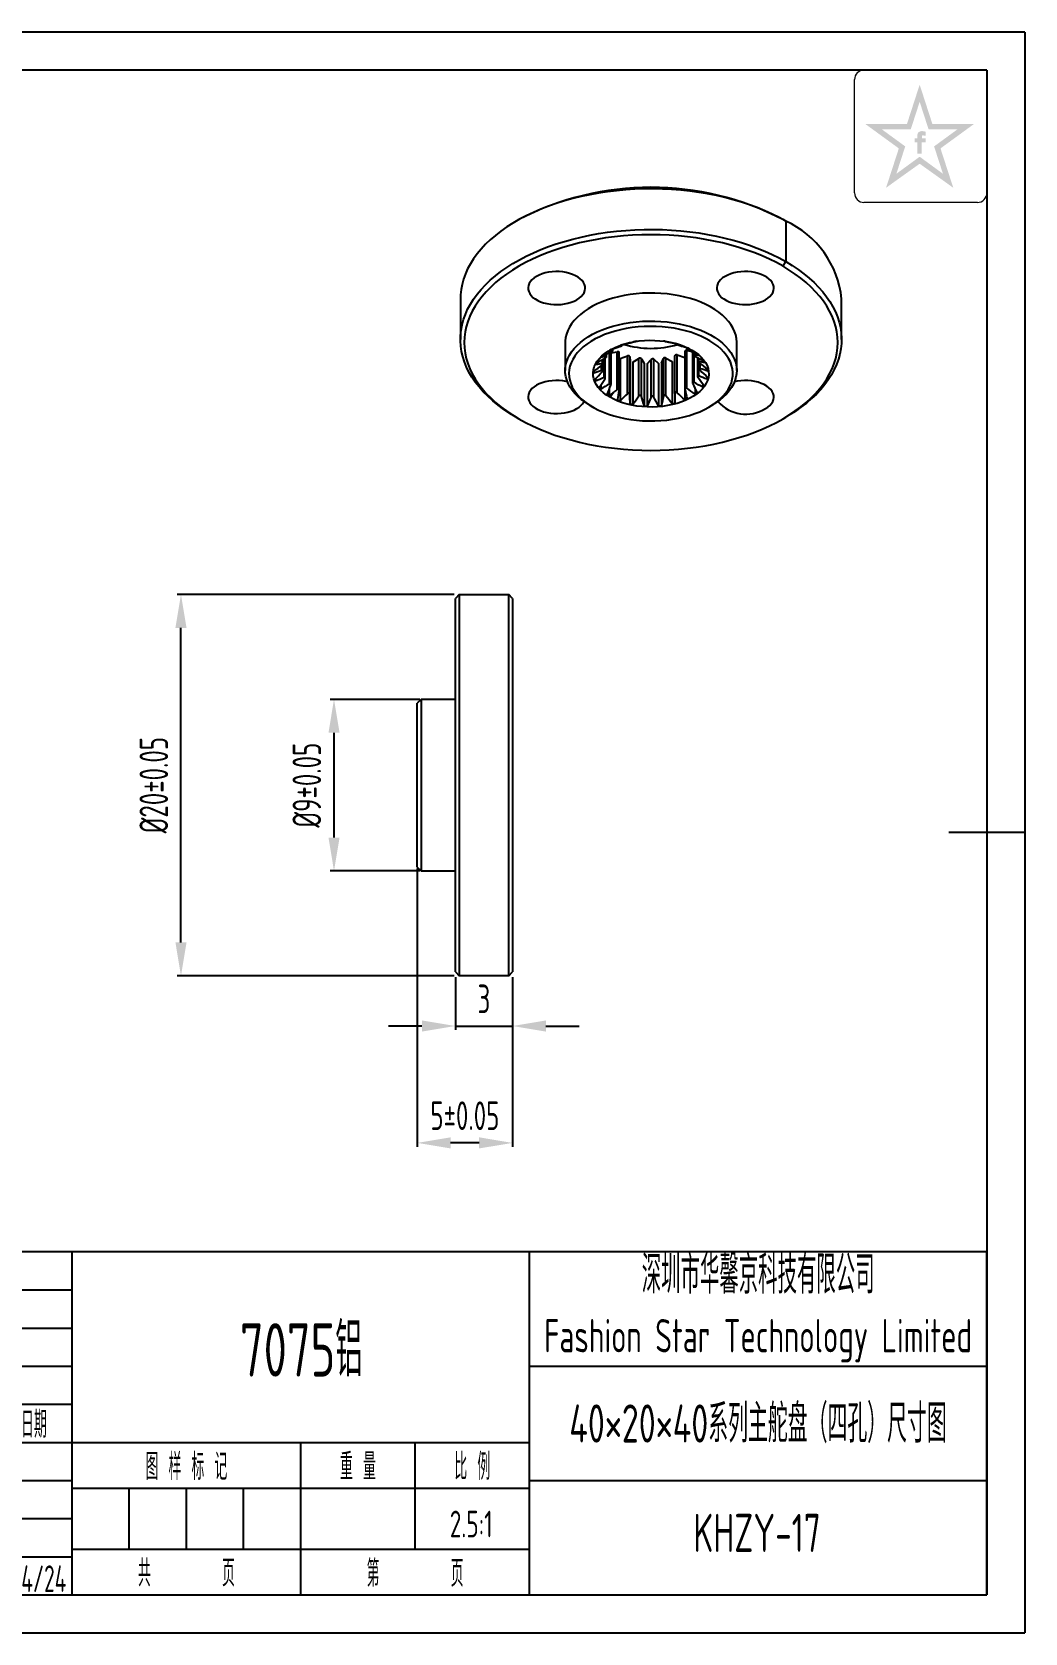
# Model space of a CAD drawing. Header units: inches. Extents: x -10 to 109, y -2 to 82.
# Drawn here: x 56.7 to 108.8, y -2 to 82 of the extents above; entities that cross this region are included whole.
import ezdxf
from ezdxf.enums import TextEntityAlignment as Align

# ---------------------------------------------------------------- set-up
doc = ezdxf.new("R2010")
doc.units = ezdxf.units.IN
doc.header["$LTSCALE"] = 0.4
doc.header["$MEASUREMENT"] = 0
doc.header["$PDMODE"] = 3
doc.header["$PDSIZE"] = 0.3125
doc.layers.get('0').update_dxf_attribs({"linetype": 'CONTINUOUS'})
doc.layers.get('Defpoints').update_dxf_attribs({"linetype": 'CONTINUOUS'})
for name, color, linetype in [('1轮廓实线层', 7, 'CONTINUOUS'), ('2细线层', 4, 'CONTINUOUS'), ('6文字层', 3, 'CONTINUOUS'), ('7标注层', 4, 'CONTINUOUS'), ('图框层', 7, 'CONTINUOUS')]:
    doc.layers.add(name, color=color, linetype=linetype)
doc.styles.add('PC_TEXTSTYLE', font='ISOCP.SHX', dxfattribs={"width": 0.707, "bigfont": 'GBCBIG.SHX'})
doc.styles.add('PC_TEXTSTYLE4', font='ISOCP.SHX', dxfattribs={"width": 0.707, "bigfont": 'GBCBIG.SHX'})
doc.dimstyles.new('GB_LINEAR', dxfattribs={"dimtxt": 3.5, "dimasz": 3.5, "dimexe": 1, "dimexo": 0, "dimgap": 1.5, "dimtad": 1, "dimdsep": 46, "dimtxsty": 'PC_TEXTSTYLE', "dimcen": 0, "dimclrd": 256, "dimclrt": 3, "dimadec": 0, "dimazin": 2, "dimtp": 0.1, "dimtm": 0.1, "dimtfac": 0.71, "dimtdec": 3, "dimtmove": 0, "dimatfit": 3, "dimfxl": 1, "dimtfill": 1, "dimarcsym": 0})

# ---------------------------------------------------------------- blocks, each defined once
blk = doc.blocks.new('*D10')
at = {"layer": '7标注层', "color": 0, "lineweight": -2}
for p, q in [((77.042, 46.984), (72.346, 46.984)), ((77.042, 37.984), (72.346, 37.984))]:
    blk.add_line(p, q, dxfattribs=at)
at = {"layer": '7标注层', "lineweight": -2}
blk.add_line((72.544, 39.734), (72.544, 45.234), dxfattribs=at)
at = {"layer": '7标注层'}
for points in [[(72.836, 45.234), (72.253, 45.234), (72.544, 46.984)], [(72.253, 39.734), (72.836, 39.734), (72.544, 37.984)]]:
    blk.add_solid(points, dxfattribs=at)
at = {"layer": 'Defpoints', "color": 0}
for p in [(72.544, 46.984), (77.11, 46.984), (77.11, 37.984)]:
    blk.add_point(p, dxfattribs=at)
at = {"layer": '7标注层', "color": 3, "insert": (71.119, 42.484), "char_height": 1.5, "attachment_point": 5, "rotation": 90, "style": 'PC_TEXTSTYLE', "bg_fill": 3, "box_fill_scale": 1.25, "bg_fill_color": 257, "bg_fill_transparency": 0}
blk.add_mtext('%%c9%%p0.05', dxfattribs=at)
blk = doc.blocks.new('_ClosedBlank')
at = {"color": 0, "linetype": 'ByBlock', "lineweight": -2}
for p, q in [((-1, 0.167), (0, 0)), ((-1, 0.167), (-1, -0.167)), ((0, 0), (-1, -0.167))]:
    blk.add_line(p, q, dxfattribs=at)
blk = doc.blocks.new('*D5')
at = {"layer": '7标注层', "color": 0, "lineweight": -2}
for p, q in [((78.842, 52.484), (64.316, 52.484)), ((78.842, 32.484), (64.316, 32.484))]:
    blk.add_line(p, q, dxfattribs=at)
at = {"layer": '7标注层', "lineweight": -2}
blk.add_line((64.514, 34.234), (64.514, 50.734), dxfattribs=at)
at = {"layer": '7标注层'}
for points in [[(64.806, 50.734), (64.223, 50.734), (64.514, 52.484)], [(64.223, 34.234), (64.806, 34.234), (64.514, 32.484)]]:
    blk.add_solid(points, dxfattribs=at)
at = {"layer": 'Defpoints', "color": 0}
for p in [(64.514, 52.484), (78.91, 52.484), (78.91, 32.484)]:
    blk.add_point(p, dxfattribs=at)
at = {"layer": '7标注层', "color": 3, "insert": (63.089, 42.484), "char_height": 1.5, "attachment_point": 5, "rotation": 90, "style": 'PC_TEXTSTYLE', "bg_fill": 3, "box_fill_scale": 1.25, "bg_fill_color": 257, "bg_fill_transparency": 0}
blk.add_mtext('%%c20%%p0.05', dxfattribs=at)
blk = doc.blocks.new('*D8')
at = {"layer": '7标注层', "color": 0, "lineweight": -2}
for p, q in [((78.91, 32.415), (78.91, 29.649)), ((81.91, 32.415), (81.91, 29.649))]:
    blk.add_line(p, q, dxfattribs=at)
at = {"layer": '7标注层', "lineweight": -2}
for p, q in [((77.16, 29.847), (75.41, 29.847)), ((78.91, 29.847), (81.91, 29.847)), ((83.66, 29.847), (85.41, 29.847))]:
    blk.add_line(p, q, dxfattribs=at)
at = {"layer": '7标注层'}
for points in [[(77.16, 29.555), (77.16, 30.138), (78.91, 29.847)], [(83.66, 30.138), (83.66, 29.555), (81.91, 29.847)]]:
    blk.add_solid(points, dxfattribs=at)
at = {"layer": '7标注层', "color": 3, "insert": (80.41, 31.272), "char_height": 1.5, "attachment_point": 5, "style": 'PC_TEXTSTYLE', "bg_fill": 3, "box_fill_scale": 1.25, "bg_fill_color": 257, "bg_fill_transparency": 0}
blk.add_mtext('3', dxfattribs=at)
at = {"layer": 'Defpoints', "color": 0}
for p in [(78.91, 32.484), (81.91, 32.484), (81.91, 29.847)]:
    blk.add_point(p, dxfattribs=at)
blk = doc.blocks.new('*D9')
at = {"layer": '7标注层', "color": 0, "lineweight": -2}
for p, q in [((76.91, 38.115), (76.91, 23.516)), ((81.91, 32.415), (81.91, 23.516))]:
    blk.add_line(p, q, dxfattribs=at)
at = {"layer": '7标注层', "lineweight": -2}
blk.add_line((80.16, 23.714), (78.66, 23.714), dxfattribs=at)
at = {"layer": '7标注层'}
for points in [[(78.66, 24.006), (78.66, 23.423), (76.91, 23.714)], [(80.16, 23.423), (80.16, 24.006), (81.91, 23.714)]]:
    blk.add_solid(points, dxfattribs=at)
at = {"layer": 'Defpoints', "color": 0}
for p in [(76.91, 38.184), (81.91, 32.484)]:
    blk.add_point(p, dxfattribs=at)
at = {"layer": '7标注层', "color": 3, "insert": (79.41, 25.14), "char_height": 1.5, "attachment_point": 5, "style": 'PC_TEXTSTYLE', "bg_fill": 3, "box_fill_scale": 1.25, "bg_fill_color": 257, "bg_fill_transparency": 0}
blk.add_mtext('5%%p0.05', dxfattribs=at)
at = {"layer": 'Defpoints', "color": 0}
blk.add_point((76.91, 23.714), dxfattribs=at)
blk = doc.blocks.new('ZwmFrameMain_A4^_^无分区图框^_^landscape')
at = {"layer": '1轮廓实线层'}
for p, q in [((267, 200), (0, 200)), ((267, 200), (267, 0)), ((272, 100), (262, 100)), ((0, 0), (267, 0))]:
    blk.add_line(p, q, dxfattribs=at)
at = {"layer": '2细线层'}
for p, q in [((272, 205), (-25, 205)), ((272, 205), (272, -5)), ((-25, -5), (272, -5))]:
    blk.add_line(p, q, dxfattribs=at)
blk = doc.blocks.new('ZwmFrameMain_标题栏1')
at = {"layer": '1轮廓实线层'}
for p, q in [((-180, 0), (-180, 45)), ((0, 45), (-180, 45)), ((-172, 20), (-172, 45)), ((-165, 20), (-165, 45)), ((-145, 20), (-145, 45)), ((-130, 20), (-130, 45)), ((-120, 0), (-120, 45)), ((0, 0), (0, 45)), ((-60, 30), (0, 30)), ((-180, 20), (-60, 20)), ((-165, 0), (-165, 20)), ((-150, 0), (-150, 20)), ((-135, 0), (-135, 20)), ((-60, 15), (0, 15)), ((-180, 0), (0, 0))]:
    blk.add_line(p, q, dxfattribs=at)
at = {"layer": '1轮廓实线层', "color": 7}
for p, q in [((-60, 0), (-60, 45)), ((-180, 25), (-120, 25))]:
    blk.add_line(p, q, dxfattribs=at)
at = {"layer": '2细线层'}
for p, q in [((-180, 40), (-120, 40)), ((-180, 35), (-120, 35)), ((-180, 30), (-120, 30)), ((-90, 0), (-90, 20)), ((-75, 6), (-75, 20)), ((-180, 15), (-120, 15)), ((-120, 14), (-60, 14)), ((-112.5, 6), (-112.5, 14)), ((-105, 6), (-105, 14)), ((-97.5, 6), (-97.5, 14)), ((-180, 10), (-120, 10)), ((-180, 5), (-120, 5)), ((-120, 6), (-60, 6))]:
    blk.add_line(p, q, dxfattribs=at)
at = {"layer": '6文字层', "style": 'PC_TEXTSTYLE', "width": 0.667}
for s, p in [('标记', (-176, 22.5)), ('处数', (-168.5, 22.5)), (' 更改文件号 ', (-155, 22.5)), (' 签 字 ', (-137.5, 22.5)), (' 日期 ', (-125, 22.5)), (' 设 计 ', (-172.5, 17.51)), (' 标准化 ', (-142.5, 17.51)), (' 图 样 标 记 ', (-105, 17)), (' 重 量 ', (-82.5, 17)), (' 比 例 ', (-67.5, 17)), (' 审 核 ', (-172.5, 7.5)), (' 工 艺 ', (-172.5, 2.5)), (' 日 期 ', (-142.5, 2.5)), ('共       页', (-105, 3)), ('第       页', (-75, 3))]:
    blk.add_text(s, height=3.5, dxfattribs=at).set_placement(p, align=Align.MIDDLE)
at = {"layer": '6文字层', "style": 'PC_TEXTSTYLE', "flags": 8}
for tag, height, width, p, p2 in [('企业名称', 5, 3.445461, (-54.29, 34.82), (-5.27, 34.82)), ('产品名称或材料标记', 7, 1.034456, (-113.46, 28.64), (-66.42, 28.64)), ('图样名称', 5, 3.480264, (-54.79, 19.98), (-5.27, 19.98)), ('标准化', 3.5, 1.756036, (-133.83, 15.37), (-120.75, 15.37)), ('重量', 3.5, 2.448074, (-88.46, 7.54), (-76.55, 7.54)), ('比例', 3.5, 2.367734, (-73.35, 7.54), (-61.93, 7.54)), ('图样代号', 5, 3.489916, (-54.79, 5.63), (-5.52, 5.63)), ('审核', 3.5, 2.723972, (-163.99, 5.37), (-150.63, 5.37)), ('工艺', 3.5, 2.851598, (-164.21, 0.37), (-150.89, 0.37)), ('共几页', 3.5, 0.953151, (-108.58, 1.48), (-101.56, 1.48)), ('日期', 3.5, 2.733185, (-133.83, 0.37), (-120.75, 0.37))]:
    blk.add_attdef(tag, text='', height=height, dxfattribs=dict(at, width=width)).set_placement(p, p2, align=Align.FIT)
at = {"layer": '6文字层', "style": 'PC_TEXTSTYLE', "width": 9.901758, "flags": 8}
blk.add_attdef('设计', text='', height=3.5, rotation=359.5768, dxfattribs=at).set_placement((-164.23, 15.37), (-150.37, 15.27), align=Align.FIT)
at = {"layer": '6文字层', "color": 3, "style": 'PC_TEXTSTYLE', "width": 0.96618, "flags": 8}
blk.add_attdef('第几页', text='', height=3.5, dxfattribs=at).set_placement((-78.29, 1.5), (-71.16, 1.5), align=Align.FIT)
at = {"layer": '6文字层', "color": 0, "style": 'PC_TEXTSTYLE', "width": 0.715273, "flags": 8}
blk.add_attdef('图纸张数', text='', height=3.5, dxfattribs=at).set_placement((-2.66, -3.87), (4.46, -3.87), align=Align.FIT)

msp = doc.modelspace()

# ---------------------------------------------------------------- hatches: boundary and pattern name
at = {"layer": '6文字层', "lineweight": 5}
h = msp.add_hatch(color=2, dxfattribs=at)
edge = h.paths.add_edge_path(flags=0)
edge.add_line((103.386, 76.209), (103.584, 76.209))
edge.add_line((103.584, 76.209), (103.584, 76.422))
edge.add_line((103.584, 76.422), (103.388, 76.422))
edge.add_line((103.388, 76.422), (103.388, 76.527))
edge.add_spline(control_points=[(103.388, 76.527), (103.388, 76.539), (103.388, 76.587), (103.482, 76.572), (103.541, 76.563), (103.575, 76.555), (103.588, 76.551)], knot_values=[0, 0, 0, 0, 1.494348, 5.818836, 8.48762, 10.36326, 10.36326, 10.36326, 10.36326], degree=3, periodic=0)
edge.add_line((103.588, 76.551), (103.588, 76.769))
edge.add_spline(control_points=[(103.588, 76.769), (103.553, 76.778), (103.466, 76.798), (103.342, 76.809), (103.228, 76.757), (103.17, 76.685), (103.16, 76.63), (103.157, 76.614)], knot_values=[0, 0, 0, 0, 4.93414, 11.945269, 16.026591, 21.356929, 23.4511, 23.4511, 23.4511, 23.4511], degree=3, periodic=0)
edge.add_line((103.157, 76.614), (103.157, 76.422))
edge.add_line((103.157, 76.422), (103.014, 76.422))
edge.add_line((103.014, 76.422), (103.014, 76.209))
edge.add_line((103.014, 76.209), (103.159, 76.209))
edge.add_line((103.159, 76.209), (103.159, 75.614))
edge.add_line((103.159, 75.614), (103.386, 75.614))
edge.add_line((103.386, 75.614), (103.386, 76.209))
h.paths.add_polyline_path([(106.114, 77.166), (103.944, 77.166), (103.274, 79.237), (102.604, 77.166), (100.434, 77.166), (102.181, 75.893), (101.511, 73.828), (103.274, 75.09), (105.037, 73.828), (104.367, 75.893)])
h.paths.add_polyline_path([(104.031, 75.998), (104.497, 74.562), (103.274, 75.457), (102.051, 74.562), (102.517, 75.998), (101.29, 76.893), (102.806, 76.893), (103.274, 78.337), (103.742, 76.893), (105.257, 76.893)], flags=16)

# ---------------------------------------------------------------- linework, layer by layer
at = {"color": 7, "linetype": 'Continuous', "lineweight": 25}
for p, q in [((82.242, 72.158), (82.101, 72.076)), ((96.244, 72.077), (96.103, 72.158)), ((96.244, 72.077), (96.244, 69.953)), ((96.103, 69.709), (96.244, 69.953)), ((79.173, 67.994), (79.173, 65.871)), ((99.173, 65.871), (99.173, 67.994)), ((84.673, 65.708), (84.673, 64.238)), ((87.641, 65.535), (87.641, 65.585)), ((88.412, 65.771), (88.548, 65.79)), ((90.571, 65.628), (90.571, 65.592)), ((93.673, 64.238), (93.673, 65.708)), ((86.655, 64.599), (86.655, 64.828)), ((86.778, 63.845), (86.778, 64.901)), ((86.839, 64.961), (86.839, 65.112)), ((87.078, 65.161), (87.408, 65.225)), ((87.078, 63.5), (87.078, 65.22)), ((87.175, 65.282), (87.175, 65.375)), ((87.408, 63.243), (87.408, 65.225)), ((87.514, 63.197), (87.514, 65.182)), ((87.553, 64.863), (87.935, 65.007)), ((87.553, 64.863), (87.553, 62.638)), ((87.935, 63.024), (87.935, 65.007)), ((88.059, 62.987), (88.059, 64.97)), ((88.059, 64.97), (88.083, 64.707)), ((88.083, 64.707), (88.083, 62.482)), ((88.231, 64.676), (88.54, 64.87)), ((88.54, 62.887), (88.54, 64.87)), ((88.676, 62.87), (88.676, 64.853)), ((88.676, 64.853), (88.812, 64.601)), ((88.969, 64.593), (89.185, 64.825)), ((89.185, 62.842), (89.185, 64.825)), ((89.324, 62.845), (89.324, 64.827)), ((89.324, 64.827), (89.564, 64.603)), ((89.72, 64.618), (89.829, 64.874)), ((89.829, 62.891), (89.829, 64.874)), ((89.962, 62.913), (89.962, 64.896)), ((89.962, 64.896), (90.291, 64.714)), ((90.291, 64.714), (90.291, 62.489)), ((90.432, 63.031), (90.432, 65.013)), ((90.551, 63.071), (90.551, 65.054)), ((90.551, 65.054), (90.949, 64.925)), ((90.949, 64.925), (90.949, 62.7)), ((90.953, 65.247), (90.953, 63.274)), ((91.053, 63.309), (91.053, 65.292)), ((91.053, 65.292), (91.243, 65.262)), ((91.066, 65.434), (91.066, 65.354)), ((91.137, 65.361), (91.319, 65.314)), ((91.357, 65.215), (91.357, 63.582)), ((91.436, 65.181), (91.436, 65.046)), ((91.618, 64.922), (91.618, 63.937)), ((91.66, 64.899), (91.66, 64.692)), ((86.635, 64.219), (86.635, 64.561)), ((88.231, 64.676), (88.231, 62.451)), ((88.812, 64.601), (88.812, 62.376)), ((88.969, 64.593), (88.969, 62.368)), ((89.564, 64.603), (89.564, 62.379)), ((89.72, 64.618), (89.72, 62.393)), ((91.722, 64.621), (91.722, 64.314)), ((92.123, 63.894), (92.123, 63.78)), ((86.263, 63.799), (86.263, 63.673)), ((86.537, 63.459), (86.537, 63.269)), ((86.976, 63.238), (86.976, 62.916)), ((87.209, 63.094), (87.027, 62.836)), ((91.494, 63.276), (91.494, 62.998)), ((91.894, 63.536), (91.894, 63.366)), ((85.99, 62.402), (86.132, 62.32)), ((92.214, 62.32), (92.355, 62.402)), ((82.102, 61.789), (82.243, 61.708)), ((96.104, 61.708), (96.245, 61.79)), ((81.91, 52.284), (81.71, 52.484))]:
    msp.add_line(p, q, dxfattribs=at)
at = {"color": 1, "linetype": 'Continuous', "lineweight": 25}
for p, q in [((87.64, 65.544), (87.64, 65.584)), ((90.571, 65.597), (90.571, 65.628)), ((86.626, 64.611), (86.626, 64.81)), ((86.713, 63.869), (86.713, 64.862)), ((86.823, 64.968), (86.823, 65.104)), ((86.992, 63.531), (86.992, 65.181)), ((87.169, 65.286), (87.169, 65.373)), ((91.07, 65.357), (91.07, 65.433)), ((91.437, 63.611), (91.437, 65.042)), ((91.449, 65.052), (91.449, 65.175)), ((91.685, 64.703), (91.685, 64.884)), ((86.588, 64.237), (86.588, 64.52)), ((91.679, 63.959), (91.679, 64.657)), ((91.764, 64.331), (91.764, 64.59))]:
    msp.add_line(p, q, dxfattribs=at)
at = {"color": 7, "linetype": 'Continuous', "lineweight": 25, "flags": 128}
for points in [[(96.244, 72.077), (95.894, 72.269), (95.529, 72.451), (95.148, 72.623), (94.754, 72.785), (94.346, 72.935), (93.927, 73.073), (93.496, 73.2), (93.055, 73.314), (92.606, 73.417), (92.148, 73.506), (91.683, 73.582), (91.213, 73.646), (90.737, 73.696), (90.258, 73.733), (89.777, 73.757), (89.294, 73.767), (88.81, 73.764), (88.328, 73.747), (87.848, 73.716), (87.37, 73.673), (86.897, 73.616), (86.429, 73.546), (85.968, 73.463), (85.514, 73.367), (85.069, 73.259), (84.633, 73.138), (84.208, 73.006), (83.794, 72.861), (83.393, 72.705), (83.006, 72.539), (82.633, 72.361), (82.275, 72.174), (81.933, 71.977), (81.608, 71.77), (81.301, 71.555), (81.012, 71.331), (80.743, 71.099), (80.493, 70.861), (80.263, 70.615), (80.054, 70.364), (79.866, 70.107), (79.7, 69.845), (79.557, 69.578), (79.435, 69.308), (79.337, 69.035), (79.261, 68.76), (79.209, 68.482), (79.179, 68.204), (79.173, 67.994)], [(82.102, 61.789), (81.768, 61.991), (81.452, 62.202), (81.154, 62.422), (80.875, 62.65), (80.615, 62.885), (80.375, 63.127), (80.156, 63.376), (79.957, 63.63), (79.781, 63.89), (79.626, 64.154), (79.493, 64.422), (79.383, 64.694), (79.296, 64.968), (79.232, 65.245), (79.191, 65.523), (79.174, 65.802), (79.179, 66.081), (79.209, 66.359), (79.261, 66.636), (79.337, 66.912), (79.435, 67.185), (79.557, 67.455), (79.7, 67.722), (79.866, 67.984), (80.054, 68.241), (80.263, 68.492), (80.493, 68.738), (80.743, 68.976), (81.012, 69.208), (81.301, 69.432), (81.608, 69.647), (81.933, 69.854), (82.275, 70.051), (82.633, 70.238), (83.006, 70.416), (83.393, 70.582), (83.794, 70.738), (84.208, 70.883), (84.633, 71.015), (85.069, 71.136), (85.514, 71.244), (85.968, 71.34), (86.429, 71.423), (86.897, 71.493), (87.37, 71.55), (87.848, 71.593), (88.328, 71.624), (88.81, 71.641), (89.294, 71.644), (89.777, 71.634), (90.258, 71.61), (90.737, 71.573), (91.213, 71.523), (91.683, 71.459), (92.148, 71.383), (92.606, 71.294), (93.055, 71.191), (93.496, 71.077), (93.927, 70.95), (94.346, 70.812), (94.754, 70.662), (95.148, 70.5), (95.529, 70.328), (95.894, 70.146), (96.244, 69.953)], [(96.103, 69.709), (95.754, 69.9), (95.39, 70.081), (95.011, 70.252), (94.617, 70.412), (94.211, 70.561), (93.793, 70.698), (93.363, 70.822), (92.923, 70.935), (92.474, 71.035), (92.018, 71.122), (91.554, 71.196), (91.085, 71.257), (90.611, 71.304), (90.133, 71.338), (89.654, 71.359), (89.173, 71.366), (88.692, 71.359), (88.212, 71.338), (87.735, 71.304), (87.261, 71.257), (86.792, 71.196), (86.328, 71.122), (85.871, 71.035), (85.423, 70.935), (84.983, 70.822), (84.553, 70.698), (84.135, 70.561), (83.728, 70.412), (83.335, 70.252), (82.956, 70.081), (82.592, 69.9), (82.243, 69.709), (81.912, 69.507), (81.597, 69.297), (81.301, 69.078), (81.025, 68.851), (80.767, 68.617), (80.53, 68.375), (80.314, 68.127), (80.119, 67.873), (79.946, 67.614), (79.795, 67.35), (79.667, 67.083), (79.561, 66.812), (79.479, 66.538), (79.42, 66.263), (79.385, 65.986), (79.373, 65.708), (79.385, 65.431), (79.42, 65.154), (79.479, 64.878), (79.561, 64.604), (79.667, 64.334), (79.795, 64.066), (79.946, 63.802), (80.119, 63.543), (80.314, 63.289), (80.53, 63.041), (80.767, 62.8), (81.025, 62.565), (81.301, 62.338), (81.597, 62.119), (81.912, 61.909), (82.243, 61.708)], [(96.244, 69.953), (96.577, 69.752), (96.893, 69.54), (97.191, 69.321), (97.471, 69.093), (97.731, 68.858), (97.971, 68.616), (98.19, 68.367), (98.388, 68.113), (98.565, 67.853), (98.72, 67.589), (98.853, 67.321), (98.963, 67.049), (99.05, 66.775), (99.114, 66.498), (99.155, 66.22), (99.172, 65.941), (99.166, 65.662), (99.137, 65.384), (99.085, 65.106), (99.009, 64.831), (98.911, 64.558), (98.789, 64.288), (98.645, 64.021), (98.48, 63.759), (98.292, 63.502), (98.083, 63.251), (97.853, 63.005), (97.603, 62.766), (97.334, 62.535), (97.045, 62.311), (96.738, 62.096), (96.413, 61.889), (96.245, 61.79)], [(82.243, 61.708), (82.592, 61.516), (82.956, 61.335), (83.335, 61.164), (83.728, 61.004), (84.135, 60.856), (84.553, 60.719), (84.983, 60.594), (85.423, 60.481), (85.871, 60.381), (86.328, 60.294), (86.792, 60.22), (87.261, 60.159), (87.735, 60.112), (88.212, 60.078), (88.692, 60.058), (89.173, 60.051), (89.654, 60.058), (90.133, 60.078), (90.611, 60.112), (91.085, 60.159), (91.554, 60.22), (92.018, 60.294), (92.474, 60.381), (92.923, 60.481), (93.363, 60.594), (93.793, 60.719), (94.211, 60.856), (94.617, 61.004), (95.011, 61.164), (95.39, 61.335), (95.754, 61.516), (96.103, 61.708), (96.434, 61.909), (96.748, 62.119), (97.044, 62.338), (97.321, 62.565), (97.579, 62.8), (97.816, 63.041), (98.032, 63.289), (98.227, 63.543), (98.4, 63.802), (98.551, 64.066), (98.679, 64.334), (98.785, 64.604), (98.867, 64.878), (98.926, 65.154), (98.961, 65.431), (98.973, 65.708), (98.961, 65.986), (98.926, 66.263), (98.867, 66.538), (98.785, 66.812), (98.679, 67.083), (98.551, 67.35), (98.4, 67.614), (98.227, 67.873), (98.032, 68.127), (97.816, 68.375), (97.579, 68.617), (97.321, 68.851), (97.044, 69.078), (96.748, 69.297), (96.434, 69.507), (96.103, 69.709)], [(85.284, 67.953), (85.408, 68.035), (85.514, 68.125), (85.6, 68.222), (85.664, 68.324), (85.705, 68.43), (85.722, 68.538), (85.716, 68.647), (85.687, 68.754), (85.634, 68.859), (85.56, 68.959), (85.464, 69.052), (85.348, 69.138), (85.215, 69.215), (85.066, 69.282), (84.904, 69.337), (84.731, 69.38), (84.55, 69.411), (84.364, 69.428), (84.176, 69.431), (83.989, 69.421), (83.805, 69.397), (83.627, 69.36), (83.46, 69.311), (83.304, 69.25), (83.162, 69.178), (83.038, 69.096), (82.932, 69.006), (82.847, 68.909), (82.783, 68.807), (82.742, 68.701), (82.724, 68.593), (82.73, 68.484), (82.759, 68.377), (82.812, 68.272), (82.887, 68.172), (82.983, 68.079), (83.098, 67.993), (83.231, 67.916), (83.38, 67.849), (83.542, 67.794), (83.715, 67.751), (83.896, 67.721), (84.082, 67.703), (84.27, 67.7), (84.458, 67.71), (84.642, 67.734), (84.819, 67.771), (84.987, 67.82), (85.143, 67.881), (85.284, 67.953)], [(95.183, 67.953), (95.308, 68.035), (95.414, 68.125), (95.499, 68.222), (95.563, 68.324), (95.604, 68.43), (95.622, 68.538), (95.616, 68.647), (95.587, 68.754), (95.534, 68.859), (95.459, 68.959), (95.363, 69.052), (95.248, 69.138), (95.115, 69.215), (94.966, 69.282), (94.804, 69.337), (94.631, 69.38), (94.45, 69.411), (94.264, 69.428), (94.076, 69.431), (93.888, 69.421), (93.704, 69.397), (93.527, 69.36), (93.359, 69.311), (93.203, 69.25), (93.062, 69.178), (92.937, 69.096), (92.832, 69.006), (92.746, 68.909), (92.682, 68.807), (92.641, 68.701), (92.623, 68.593), (92.629, 68.484), (92.659, 68.377), (92.711, 68.272), (92.786, 68.172), (92.882, 68.079), (92.997, 67.993), (93.131, 67.916), (93.28, 67.849), (93.442, 67.794), (93.615, 67.751), (93.795, 67.721), (93.981, 67.703), (94.17, 67.7), (94.357, 67.71), (94.541, 67.734), (94.718, 67.771), (94.886, 67.82), (95.042, 67.881), (95.183, 67.953)], [(93.673, 65.708), (93.673, 65.732), (93.658, 65.919), (93.62, 66.105), (93.559, 66.289), (93.475, 66.471), (93.368, 66.648), (93.24, 66.82), (93.09, 66.987), (92.92, 67.147), (92.731, 67.299), (92.522, 67.443), (92.297, 67.578), (92.055, 67.703), (91.798, 67.818), (91.528, 67.922), (91.245, 68.014), (90.951, 68.095), (90.648, 68.162), (90.338, 68.217), (90.021, 68.259), (89.7, 68.288), (89.376, 68.303), (89.051, 68.305), (88.727, 68.293), (88.405, 68.268), (88.087, 68.229), (87.775, 68.177), (87.47, 68.113), (87.174, 68.035), (86.888, 67.946), (86.614, 67.845), (86.354, 67.733), (86.108, 67.61), (85.878, 67.478), (85.666, 67.336), (85.471, 67.185), (85.296, 67.027), (85.141, 66.862), (85.008, 66.691), (84.896, 66.515), (84.806, 66.335), (84.739, 66.152), (84.695, 65.966), (84.675, 65.778), (84.673, 65.708)], [(85.99, 62.402), (85.934, 62.435), (85.717, 62.575), (85.518, 62.723), (85.338, 62.879), (85.178, 63.042), (85.039, 63.212), (84.922, 63.387), (84.826, 63.566), (84.754, 63.749), (84.704, 63.934), (84.677, 64.121), (84.675, 64.309), (84.695, 64.496), (84.739, 64.682), (84.806, 64.865), (84.896, 65.046), (85.008, 65.222), (85.141, 65.393), (85.296, 65.558), (85.471, 65.716), (85.666, 65.866), (85.878, 66.008), (86.108, 66.14), (86.354, 66.263), (86.614, 66.375), (86.888, 66.476), (87.174, 66.566), (87.47, 66.643), (87.775, 66.708), (88.087, 66.759), (88.405, 66.798), (88.727, 66.823), (89.051, 66.835), (89.376, 66.834), (89.7, 66.818), (90.021, 66.79), (90.338, 66.748), (90.648, 66.693), (90.951, 66.625), (91.245, 66.544), (91.528, 66.452), (91.798, 66.348), (92.055, 66.233), (92.297, 66.108), (92.522, 65.973), (92.731, 65.829), (92.92, 65.677), (93.09, 65.517), (93.24, 65.35), (93.368, 65.178), (93.475, 65.001), (93.559, 64.82), (93.62, 64.635), (93.658, 64.449), (93.673, 64.262), (93.664, 64.074), (93.632, 63.888), (93.576, 63.703), (93.498, 63.521), (93.397, 63.343), (93.274, 63.169), (93.13, 63.001), (92.965, 62.839), (92.78, 62.685), (92.576, 62.539), (92.355, 62.401), (92.355, 62.401)], [(92.213, 62.32), (92.43, 62.454), (92.628, 62.597), (92.808, 62.749), (92.968, 62.907), (93.107, 63.072), (93.224, 63.243), (93.319, 63.418), (93.392, 63.596), (93.442, 63.778), (93.468, 63.96), (93.471, 64.144), (93.451, 64.327), (93.407, 64.509), (93.34, 64.688), (93.25, 64.864), (93.138, 65.036), (93.004, 65.202), (92.85, 65.362), (92.675, 65.516), (92.481, 65.661), (92.269, 65.798), (92.04, 65.925), (91.796, 66.042), (91.537, 66.149), (91.265, 66.244), (90.982, 66.327), (90.689, 66.398), (90.388, 66.456), (90.08, 66.502), (89.767, 66.534), (89.451, 66.552), (89.133, 66.557), (88.816, 66.549), (88.5, 66.527), (88.188, 66.491), (87.882, 66.443), (87.583, 66.381), (87.292, 66.307), (87.011, 66.221), (86.743, 66.123), (86.487, 66.014), (86.247, 65.894), (86.022, 65.764), (85.815, 65.625), (85.625, 65.478), (85.456, 65.323), (85.306, 65.161), (85.178, 64.993), (85.071, 64.82), (84.987, 64.643), (84.926, 64.463), (84.888, 64.281), (84.873, 64.098), (84.882, 63.915), (84.914, 63.732), (84.97, 63.551), (85.048, 63.374), (85.149, 63.2), (85.272, 63.031), (85.416, 62.867), (85.581, 62.71), (85.766, 62.561), (85.969, 62.42), (86.189, 62.288), (86.426, 62.165), (86.678, 62.053), (86.943, 61.953), (87.221, 61.863), (87.509, 61.786), (87.806, 61.721), (88.111, 61.67), (88.422, 61.631), (88.737, 61.606), (89.054, 61.594), (89.371, 61.595), (89.688, 61.611), (90.002, 61.639), (90.311, 61.681), (90.615, 61.736), (90.91, 61.804), (91.196, 61.884), (91.47, 61.977), (91.732, 62.08), (91.981, 62.195), (92.213, 62.32)], [(87.027, 62.836), (86.843, 62.952), (86.678, 63.077), (86.534, 63.21), (86.41, 63.351), (86.309, 63.496), (86.23, 63.647), (86.176, 63.801), (86.145, 63.957), (86.139, 64.114), (86.157, 64.271), (86.2, 64.426), (86.266, 64.579), (86.356, 64.727), (86.469, 64.87), (86.603, 65.007), (86.758, 65.136), (86.933, 65.257), (87.125, 65.368), (87.335, 65.469), (87.558, 65.558), (87.795, 65.636), (88.043, 65.701), (88.3, 65.753), (88.564, 65.791), (88.833, 65.816), (89.105, 65.827), (89.377, 65.823), (89.648, 65.805), (89.914, 65.774), (90.175, 65.729), (90.428, 65.67), (90.671, 65.599), (90.901, 65.515), (91.118, 65.42), (91.319, 65.314)], [(91.319, 65.314), (91.502, 65.198), (91.667, 65.073), (91.812, 64.94), (91.936, 64.8), (92.037, 64.654), (92.116, 64.503), (92.17, 64.349), (92.201, 64.193), (92.207, 64.036), (92.189, 63.879), (92.146, 63.724), (92.079, 63.571), (91.989, 63.423), (91.877, 63.28), (91.742, 63.143), (91.587, 63.014), (91.413, 62.893), (91.22, 62.782), (91.011, 62.681), (90.787, 62.592), (90.551, 62.514), (90.303, 62.449), (90.046, 62.397), (89.782, 62.359), (89.513, 62.334), (89.241, 62.324), (88.969, 62.327), (88.698, 62.345), (88.431, 62.376), (88.171, 62.421), (87.918, 62.48), (87.675, 62.551), (87.445, 62.635), (87.228, 62.73), (87.027, 62.836)], [(87.514, 65.182), (87.513, 65.185), (87.509, 65.196), (87.5, 65.207), (87.487, 65.216), (87.469, 65.223), (87.449, 65.227), (87.429, 65.228), (87.408, 65.225)], [(88.059, 64.97), (88.055, 64.982), (88.046, 64.993), (88.032, 65.002), (88.015, 65.009), (87.996, 65.013), (87.975, 65.014), (87.954, 65.012), (87.935, 65.007)], [(90.551, 65.054), (90.532, 65.058), (90.511, 65.06), (90.49, 65.058), (90.471, 65.053), (90.455, 65.046), (90.442, 65.036), (90.434, 65.025), (90.432, 65.013)], [(91.053, 65.292), (91.033, 65.293), (91.012, 65.292), (90.993, 65.287), (90.976, 65.28), (90.963, 65.27), (90.955, 65.259), (90.953, 65.247)], [(84.789, 63.653), (84.731, 63.665), (84.55, 63.696), (84.364, 63.713), (84.176, 63.716), (83.989, 63.706), (83.805, 63.682), (83.627, 63.645), (83.46, 63.596), (83.304, 63.535), (83.162, 63.463), (83.038, 63.381), (82.932, 63.292), (82.847, 63.195), (82.783, 63.092), (82.742, 62.986), (82.724, 62.878), (82.73, 62.769), (82.759, 62.662), (82.812, 62.557), (82.887, 62.458), (82.983, 62.364), (83.098, 62.278), (83.231, 62.201), (83.38, 62.135), (83.542, 62.079), (83.715, 62.036), (83.896, 62.006), (84.082, 61.989), (84.27, 61.985), (84.458, 61.995), (84.642, 62.019), (84.819, 62.056), (84.987, 62.105), (85.143, 62.167), (85.284, 62.238), (85.284, 62.238)], [(95.183, 62.238), (95.308, 62.32), (95.414, 62.41), (95.499, 62.507), (95.563, 62.609), (95.604, 62.715), (95.622, 62.824), (95.616, 62.932), (95.587, 63.04), (95.534, 63.144), (95.459, 63.244), (95.363, 63.337), (95.248, 63.423), (95.115, 63.5), (94.966, 63.567), (94.804, 63.622), (94.631, 63.665), (94.45, 63.696), (94.264, 63.713), (94.076, 63.716), (93.888, 63.706), (93.704, 63.682), (93.557, 63.653)]]:
    msp.add_lwpolyline(points, dxfattribs=at)
at = {"color": 7, "linetype": 'Continuous', "lineweight": 25}
for centre, radius, start, end in [((89.173, 58.822), 15.029, 62.54349, 117.46188), ((94.183, 67.506), 5.014, 5.59115, 65.729), ((88.909, 61.887), 3.909, 107.79673, 109.90379), ((89.173, 70.356), 4.953, 253.28474, 286.39421), ((89.13, 61.028), 4.797, 98.60168, 100.44011), ((89.198, 60.908), 4.918, 81.74437, 82.48676), ((89.36, 61.645), 4.163, 72.59878, 74.61949), ((87.898, 63.639), 1.871, 132.58606, 136.03044), ((88.438, 62.919), 2.773, 119.99292, 121.31765), ((88.494, 62.822), 2.885, 118.70281, 119.99309), ((88.597, 64.779), 0.107, 43.21819, 122.07628), ((89.256, 64.738), 0.112, 52.8828, 129.19589), ((89.909, 64.806), 0.104, 59.22724, 139.81455), ((89.751, 62.634), 3.098, 61.79606, 64.25652), ((90.304, 63.481), 2.085, 48.05139, 51.25593), ((90.839, 63.961), 1.363, 29.82286, 34.07612), ((87.176, 64.096), 1.003, 174.27468, 179.49336), ((87.402, 64.021), 1.242, 151.0232, 155.54806), ((91.1, 64.109), 1.074, 342.16531, 347.15042), ((91.146, 64.093), 1.027, 6.73035, 11.86836), ((87.314, 64.131), 1.146, 198.77909, 203.55384), ((87.758, 64.42), 1.678, 219.58076, 223.28375), ((90.159, 64.893), 2.318, 305.16491, 308.1509), ((90.719, 64.312), 1.509, 321.15686, 325.13221), ((84.876, 63.036), 0.895, 297.07666, 331.71891), ((88.329, 65.097), 2.567, 235.3883, 238.17779), ((88.818, 66.055), 3.644, 247.47463, 249.6828), ((89.095, 66.981), 4.611, 257.31529, 259.20271), ((89.171, 67.514), 5.15, 265.99979, 267.75317), ((89.181, 67.433), 5.069, 274.33826, 276.11019), ((89.298, 66.773), 4.398, 283.05232, 285.00018), ((89.633, 65.804), 3.372, 292.95963, 295.28511), ((94.157, 63.932), 1.98, 221.81636, 301.22693)]:
    msp.add_arc(centre, radius, start, end, dxfattribs=at)
for points, knots in [([(87.531, 65.495), (87.538, 65.497), (87.551, 65.502), (87.58, 65.512), (87.614, 65.526), (87.634, 65.537), (87.642, 65.542), (87.641, 65.543), (87.64, 65.544)], [0, 0, 0, 0, 0.14424, 0.279862, 0.509588, 0.732674, 0.862323, 1, 1, 1, 1]), ([(88.081, 65.694), (88.087, 65.696), (88.099, 65.698), (88.127, 65.705), (88.163, 65.714), (88.191, 65.721), (88.204, 65.725), (88.207, 65.725), (88.208, 65.726)], [0, 0, 0, 0, 0.14424, 0.279862, 0.509588, 0.732674, 0.862323, 1, 1, 1, 1]), ([(89.985, 65.758), (89.987, 65.758), (89.99, 65.757), (90.006, 65.753), (90.037, 65.747), (90.073, 65.74), (90.099, 65.734), (90.11, 65.732), (90.115, 65.731)], [0, 0, 0, 0, 0.14424, 0.279862, 0.509588, 0.732674, 0.862323, 1, 1, 1, 1]), ([(90.571, 65.597), (90.571, 65.596), (90.571, 65.595), (90.581, 65.59), (90.605, 65.58), (90.64, 65.567), (90.667, 65.558), (90.679, 65.554), (90.686, 65.552)], [0, 0, 0, 0, 0.14424, 0.279862, 0.509588, 0.732674, 0.862323, 1, 1, 1, 1]), ([(86.768, 64.895), (86.776, 64.899), (86.79, 64.908), (86.814, 64.927), (86.837, 64.949), (86.841, 64.963), (86.835, 64.969), (86.827, 64.968), (86.823, 64.968)], [0, 0, 0, 0, 0.14424, 0.279862, 0.509588, 0.732674, 0.862323, 1, 1, 1, 1]), ([(87.084, 65.223), (87.091, 65.226), (87.106, 65.233), (87.133, 65.247), (87.162, 65.266), (87.175, 65.279), (87.175, 65.285), (87.171, 65.286), (87.169, 65.286)], [0, 0, 0, 0, 0.1442403, 0.2798624, 0.5095876, 0.7326737, 0.8623229, 1, 1, 1, 1]), ([(91.07, 65.357), (91.068, 65.356), (91.064, 65.355), (91.067, 65.349), (91.084, 65.336), (91.114, 65.318), (91.141, 65.305), (91.155, 65.3), (91.162, 65.297)], [0, 0, 0, 0, 0.1442403, 0.2798624, 0.5095876, 0.7326737, 0.8623229, 1, 1, 1, 1]), ([(91.449, 65.052), (91.446, 65.052), (91.439, 65.052), (91.434, 65.046), (91.442, 65.031), (91.467, 65.01), (91.492, 64.993), (91.505, 64.985), (91.512, 64.981)], [0, 0, 0, 0, 0.14424, 0.279862, 0.509588, 0.732674, 0.862323, 1, 1, 1, 1]), ([(91.685, 64.703), (91.68, 64.704), (91.671, 64.705), (91.659, 64.7), (91.658, 64.684), (91.676, 64.66), (91.696, 64.64), (91.709, 64.63), (91.716, 64.625)], [0, 0, 0, 0, 0.14424, 0.279862, 0.509588, 0.732674, 0.862323, 1, 1, 1, 1]), ([(86.601, 64.157), (86.607, 64.164), (86.618, 64.176), (86.632, 64.2), (86.638, 64.227), (86.624, 64.24), (86.606, 64.242), (86.594, 64.239), (86.588, 64.237)], [0, 0, 0, 0, 0.14424, 0.279862, 0.509588, 0.732674, 0.862323, 1, 1, 1, 1]), ([(86.604, 64.532), (86.611, 64.538), (86.624, 64.548), (86.644, 64.57), (86.658, 64.595), (86.653, 64.61), (86.641, 64.613), (86.631, 64.612), (86.626, 64.611)], [0, 0, 0, 0, 0.14424, 0.279862, 0.509588, 0.732674, 0.862323, 1, 1, 1, 1]), ([(86.759, 63.794), (86.764, 63.801), (86.772, 63.815), (86.78, 63.84), (86.777, 63.867), (86.755, 63.878), (86.733, 63.876), (86.719, 63.872), (86.713, 63.869)], [0, 0, 0, 0, 0.14424, 0.279862, 0.509588, 0.732674, 0.862323, 1, 1, 1, 1]), ([(91.679, 63.959), (91.672, 63.961), (91.659, 63.966), (91.636, 63.966), (91.618, 63.953), (91.618, 63.926), (91.627, 63.902), (91.636, 63.889), (91.641, 63.882)], [0, 0, 0, 0, 0.14424, 0.279862, 0.509588, 0.732674, 0.862323, 1, 1, 1, 1]), ([(91.764, 64.331), (91.758, 64.332), (91.745, 64.335), (91.728, 64.332), (91.718, 64.317), (91.727, 64.291), (91.743, 64.268), (91.754, 64.257), (91.759, 64.251)], [0, 0, 0, 0, 0.14424, 0.279862, 0.509588, 0.732674, 0.862323, 1, 1, 1, 1]), ([(87.07, 63.464), (87.072, 63.472), (87.078, 63.487), (87.078, 63.513), (87.066, 63.539), (87.038, 63.546), (87.013, 63.541), (86.999, 63.534), (86.992, 63.531)], [0, 0, 0, 0, 0.14424, 0.279862, 0.509588, 0.732674, 0.862323, 1, 1, 1, 1]), ([(87.512, 63.19), (87.513, 63.198), (87.515, 63.213), (87.509, 63.239), (87.488, 63.262), (87.455, 63.265), (87.428, 63.256), (87.415, 63.247), (87.408, 63.243)], [0, 0, 0, 0, 0.1442403, 0.2798624, 0.5095876, 0.7326737, 0.8623229, 1, 1, 1, 1]), ([(88.059, 62.987), (88.058, 62.995), (88.056, 63.011), (88.043, 63.035), (88.016, 63.055), (87.98, 63.052), (87.953, 63.04), (87.941, 63.029), (87.935, 63.024)], [0, 0, 0, 0, 0.14424, 0.279862, 0.509588, 0.732674, 0.862323, 1, 1, 1, 1]), ([(90.551, 63.071), (90.544, 63.077), (90.531, 63.087), (90.503, 63.099), (90.468, 63.099), (90.443, 63.077), (90.433, 63.053), (90.432, 63.038), (90.432, 63.031)], [0, 0, 0, 0, 0.14424, 0.279862, 0.509588, 0.732674, 0.862323, 1, 1, 1, 1]), ([(91.053, 63.309), (91.046, 63.313), (91.032, 63.322), (91.004, 63.329), (90.972, 63.324), (90.955, 63.3), (90.951, 63.274), (90.954, 63.26), (90.955, 63.252)], [0, 0, 0, 0, 0.14424, 0.279862, 0.509588, 0.732674, 0.862323, 1, 1, 1, 1]), ([(91.437, 63.611), (91.43, 63.615), (91.416, 63.621), (91.39, 63.625), (91.364, 63.615), (91.355, 63.589), (91.358, 63.563), (91.364, 63.55), (91.367, 63.542)], [0, 0, 0, 0, 0.14424, 0.279862, 0.509588, 0.732674, 0.862323, 1, 1, 1, 1]), ([(88.676, 62.87), (88.673, 62.878), (88.668, 62.892), (88.649, 62.915), (88.616, 62.93), (88.58, 62.922), (88.555, 62.906), (88.545, 62.894), (88.54, 62.887)], [0, 0, 0, 0, 0.14424, 0.279862, 0.509588, 0.732674, 0.862323, 1, 1, 1, 1]), ([(89.324, 62.845), (89.319, 62.852), (89.311, 62.866), (89.287, 62.885), (89.251, 62.895), (89.217, 62.882), (89.196, 62.863), (89.189, 62.849), (89.185, 62.842)], [0, 0, 0, 0, 0.14424, 0.279862, 0.509588, 0.732674, 0.862323, 1, 1, 1, 1]), ([(89.962, 62.913), (89.956, 62.92), (89.945, 62.932), (89.919, 62.948), (89.882, 62.953), (89.852, 62.935), (89.835, 62.913), (89.831, 62.898), (89.829, 62.891)], [0, 0, 0, 0, 0.14424, 0.279862, 0.509588, 0.732674, 0.862323, 1, 1, 1, 1])]:
    msp.add_open_spline(points, degree=3, knots=knots, dxfattribs=at)
for points in [[(87.64, 65.544), (87.621, 65.551), (87.6, 65.557), (87.578, 65.563)], [(87.714, 65.609), (87.843, 65.64), (87.965, 65.669), (88.081, 65.694)], [(88.208, 65.726), (88.224, 65.734), (88.242, 65.74), (88.26, 65.745)], [(89.904, 65.775), (89.933, 65.771), (89.96, 65.765), (89.985, 65.758)], [(90.115, 65.731), (90.225, 65.71), (90.341, 65.686), (90.464, 65.659)], [(90.605, 65.617), (90.593, 65.612), (90.582, 65.605), (90.571, 65.597)], [(90.686, 65.552), (90.815, 65.513), (90.952, 65.471), (91.097, 65.424)], [(86.315, 64.622), (86.475, 64.72), (86.626, 64.811), (86.768, 64.895)], [(86.823, 64.968), (86.738, 64.96), (86.647, 64.95), (86.551, 64.938)], [(86.632, 65.016), (86.791, 65.09), (86.942, 65.159), (87.084, 65.223)], [(87.169, 65.286), (87.115, 65.288), (87.057, 65.288), (86.996, 65.288)], [(87.108, 65.352), (87.257, 65.404), (87.398, 65.451), (87.531, 65.495)], [(91.137, 65.361), (91.114, 65.36), (91.092, 65.358), (91.07, 65.357)], [(91.215, 65.364), (91.189, 65.363), (91.162, 65.362), (91.137, 65.361)], [(91.162, 65.297), (91.302, 65.238), (91.451, 65.175), (91.609, 65.106)], [(91.698, 65.031), (91.61, 65.04), (91.527, 65.047), (91.449, 65.052)], [(91.512, 64.981), (91.655, 64.902), (91.807, 64.817), (91.968, 64.725)], [(92.021, 64.639), (91.903, 64.663), (91.791, 64.684), (91.685, 64.703)], [(86.588, 64.237), (86.458, 64.197), (86.319, 64.153), (86.173, 64.104)], [(86.178, 64.196), (86.328, 64.316), (86.47, 64.428), (86.604, 64.532)], [(86.229, 63.762), (86.36, 63.903), (86.484, 64.035), (86.601, 64.157)], [(86.713, 63.869), (86.572, 63.809), (86.422, 63.744), (86.263, 63.673)], [(86.626, 64.611), (86.514, 64.589), (86.396, 64.563), (86.271, 64.535)], [(91.641, 63.882), (91.74, 63.748), (91.845, 63.604), (91.957, 63.45)], [(92.123, 63.78), (91.966, 63.844), (91.819, 63.904), (91.679, 63.959)], [(91.716, 64.625), (91.852, 64.526), (91.997, 64.419), (92.151, 64.304)], [(91.759, 64.251), (91.881, 64.133), (92.01, 64.006), (92.147, 63.87)], [(92.166, 64.213), (92.024, 64.256), (91.89, 64.295), (91.764, 64.331)], [(86.465, 63.35), (86.569, 63.508), (86.667, 63.656), (86.759, 63.794)], [(86.992, 63.531), (86.849, 63.45), (86.697, 63.363), (86.537, 63.269)], [(86.871, 62.985), (86.941, 63.155), (87.007, 63.315), (87.07, 63.464)], [(87.209, 63.094), (87.133, 63.037), (87.056, 62.978), (86.976, 62.916)], [(87.408, 63.243), (87.344, 63.195), (87.277, 63.145), (87.209, 63.094)], [(87.422, 62.689), (87.454, 62.867), (87.484, 63.034), (87.512, 63.19)], [(87.935, 63.024), (87.815, 62.904), (87.688, 62.776), (87.553, 62.638)], [(90.432, 63.031), (90.433, 62.873), (90.435, 62.705), (90.436, 62.525)], [(90.949, 62.7), (90.809, 62.832), (90.676, 62.956), (90.551, 63.071)], [(90.955, 63.252), (90.992, 63.098), (91.032, 62.932), (91.073, 62.756)], [(91.494, 62.998), (91.339, 63.109), (91.192, 63.213), (91.053, 63.309)], [(91.367, 63.542), (91.437, 63.396), (91.512, 63.238), (91.591, 63.071)], [(91.894, 63.366), (91.733, 63.454), (91.581, 63.536), (91.437, 63.611)], [(88.083, 62.482), (88.074, 62.662), (88.066, 62.83), (88.059, 62.987)], [(88.54, 62.887), (88.443, 62.752), (88.34, 62.607), (88.231, 62.451)], [(88.812, 62.376), (88.764, 62.552), (88.718, 62.716), (88.676, 62.87)], [(89.185, 62.842), (89.117, 62.695), (89.045, 62.537), (88.969, 62.368)], [(89.564, 62.379), (89.479, 62.544), (89.399, 62.699), (89.324, 62.845)], [(89.829, 62.891), (89.795, 62.736), (89.759, 62.57), (89.72, 62.393)], [(90.291, 62.489), (90.175, 62.64), (90.066, 62.781), (89.962, 62.913)]]:
    msp.add_open_spline(points, degree=3, dxfattribs=at)
at = {"layer": '6文字层', "color": 212, "lineweight": 5}
for p, q in [((100.353, 80), (106.8, 80)), ((106.8, 80), (106.8, 73.558)), ((99.855, 73.558), (99.855, 79.501)), ((106.301, 73.06), (100.353, 73.06))]:
    msp.add_line(p, q, dxfattribs=at)
for centre, start, end in [((100.353, 79.501), 90, 180), ((100.353, 73.558), 180, 270), ((106.301, 73.558), 270, 0)]:
    msp.add_arc(centre, 0.499, start, end, dxfattribs=at)

# ---------------------------------------------------------------- block references
at = {"layer": '图框层'}
ref = msp.add_blockref('ZwmFrameMain_标题栏1', (106.8, 0), dxfattribs=dict(at, xscale=0.4, yscale=0.4, zscale=0.4))
ref.add_attrib('产品名称或材料标记', '7075铝', dxfattribs={"layer": '6文字层', "height": 2.8, "style": 'PC_TEXTSTYLE', "width": 0.707}).set_placement((70.823, 11.454), align=Align.CENTER)
ref.add_attrib('设计', 'Kerry', (41.109, 6.149), dxfattribs={"layer": '6文字层', "height": 1.4, "rotation": 359.57685, "style": 'PC_TEXTSTYLE', "width": 0.707})
ref.add_attrib('日期', '2024/4/24', dxfattribs={"layer": '6文字层', "height": 1.4, "style": 'PC_TEXTSTYLE', "width": 0.57954}).set_placement((53.266, 0.149), (58.499, 0.149), align=Align.FIT)
ref.add_attrib('图样名称', '40×20×40系列主舵盘（四孔）尺寸图', dxfattribs={"layer": '6文字层', "height": 2, "style": 'PC_TEXTSTYLE', "width": 0.684938}).set_placement((84.886, 7.991), (104.693, 7.991), align=Align.FIT)
ref.add_attrib('图样代号', 'KHZY-17', dxfattribs={"layer": '6文字层', "height": 2, "style": 'PC_TEXTSTYLE', "width": 0.707}).set_placement((94.74, 2.252), align=Align.CENTER)
ref.add_attrib('比例', '2.5:1', dxfattribs={"layer": '6文字层', "height": 1.4, "style": 'PC_TEXTSTYLE', "width": 0.707}).set_placement((79.743, 3.017), align=Align.CENTER)

# ---------------------------------------------------------------- texts
at = {"layer": '6文字层', "insert": (94.8, 15), "char_height": 1.75, "width": 24, "attachment_point": 5, "style": 'PC_TEXTSTYLE4'}
msp.add_mtext('{\\H1.142857x;深圳市华馨京科技有限公司}\\P\\pxsm1,qc;Fashion Star Technology Limited', dxfattribs=at)

# ---------------------------------------------------------------- dimensions: what is measured, and where the dimension line sits
at = {"layer": '7标注层'}
dim = msp.add_linear_dim(base=(72.544, 46.984), p1=(77.11, 37.984), p2=(77.11, 46.984), angle=90, text='%%c<>%%p0.05', dimstyle='GB_LINEAR', override={"dimscale": 0.5, "dimtxt": 3, "dimexe": 0.396, "dimexo": 0.1375, "dimdec": 0, "dimzin": 0, "dimpost": '<>', "dimcen": 0.198, "dimtp": 0, "dimtm": 0, "dimldrblk": 'ClosedBlank', "dimtvp": 0.1, "dimtfill": 1, "dimtfillclr": 0, "dimtzin": 0}, dxfattribs=at)
dim.commit()
dim.dimension.update_dxf_attribs({"geometry": '*D10', "text_midpoint": (72.544, 42.484), "dimtype": 160})

# ---------------------------------------------------------------- next in the draw order: dimensions: what is measured, and where the dimension line sits
dim = msp.add_linear_dim(base=(64.514, 52.484), p1=(78.91, 32.484), p2=(78.91, 52.484), angle=90, text='%%c<>%%p0.05', dimstyle='GB_LINEAR', override={"dimscale": 0.5, "dimtxt": 3, "dimexe": 0.396, "dimexo": 0.1375, "dimdec": 0, "dimzin": 0, "dimpost": '<>', "dimcen": 0.198, "dimtp": 0, "dimtm": 0, "dimldrblk": 'ClosedBlank', "dimtvp": 0.1, "dimtfill": 1, "dimtfillclr": 0, "dimtzin": 0}, dxfattribs=at)
dim.commit()
dim.dimension.update_dxf_attribs({"geometry": '*D5', "text_midpoint": (64.514, 42.484), "dimtype": 160})

# ---------------------------------------------------------------- next in the draw order: linework, layer by layer
at = {"color": 7, "linetype": 'Continuous', "lineweight": 25}
for p, q in [((79.11, 52.484), (78.91, 52.284)), ((79.11, 52.484), (81.71, 52.484)), ((77.11, 46.984), (76.91, 46.784)), ((78.91, 46.984), (77.11, 46.984))]:
    msp.add_line(p, q, dxfattribs=at)

# ---------------------------------------------------------------- next in the draw order: dimensions: what is measured, and where the dimension line sits
at = {"layer": '7标注层'}
dim = msp.add_linear_dim(base=(81.91, 29.847), p1=(78.91, 32.484), p2=(81.91, 32.484), dimstyle='GB_LINEAR', override={"dimscale": 0.5, "dimtxt": 3, "dimexe": 0.396, "dimexo": 0.1375, "dimdec": 0, "dimzin": 0, "dimpost": '<>', "dimcen": 0.198, "dimtp": 0, "dimtm": 0, "dimldrblk": 'ClosedBlank', "dimtvp": 0.1, "dimtfill": 1, "dimtfillclr": 0, "dimtzin": 0}, dxfattribs=at)
dim.commit()
dim.dimension.update_dxf_attribs({"geometry": '*D8', "text_midpoint": (80.41, 29.847), "dimtype": 160})

# ---------------------------------------------------------------- next in the draw order: dimensions: what is measured, and where the dimension line sits
dim = msp.add_linear_dim(base=(76.91, 23.714), p1=(81.91, 32.484), p2=(76.91, 38.184), text='<>%%p0.05', dimstyle='GB_LINEAR', override={"dimscale": 0.5, "dimtxt": 3, "dimexe": 0.396, "dimexo": 0.1375, "dimdec": 0, "dimzin": 0, "dimpost": '<>', "dimcen": 0.198, "dimtp": 0, "dimtm": 0, "dimldrblk": 'ClosedBlank', "dimtvp": 0.1, "dimtfill": 1, "dimtfillclr": 0, "dimtzin": 0}, dxfattribs=at)
dim.commit()
dim.dimension.update_dxf_attribs({"geometry": '*D9', "text_midpoint": (79.41, 23.714), "dimtype": 160})

# ---------------------------------------------------------------- next in the draw order: linework, layer by layer
at = {"color": 7, "linetype": 'Continuous', "lineweight": 25}
for p, q in [((78.91, 32.684), (78.91, 52.284)), ((79.11, 52.484), (79.11, 32.484)), ((81.71, 32.484), (81.71, 52.484)), ((81.91, 52.284), (81.91, 32.684)), ((76.91, 38.184), (76.91, 46.784)), ((77.11, 46.984), (77.11, 37.984)), ((76.91, 38.184), (77.11, 37.984)), ((77.11, 37.984), (78.91, 37.984)), ((78.91, 32.684), (79.11, 32.484)), ((81.71, 32.484), (79.11, 32.484)), ((81.71, 32.484), (81.91, 32.684))]:
    msp.add_line(p, q, dxfattribs=at)

# ---------------------------------------------------------------- next in the draw order: block references
at = {"layer": '图框层', "xscale": 0.4, "yscale": 0.4, "zscale": 0.4}
msp.add_blockref('ZwmFrameMain_A4^_^无分区图框^_^landscape', (0, 0), dxfattribs=at)

doc.saveas('drawing.dxf')
